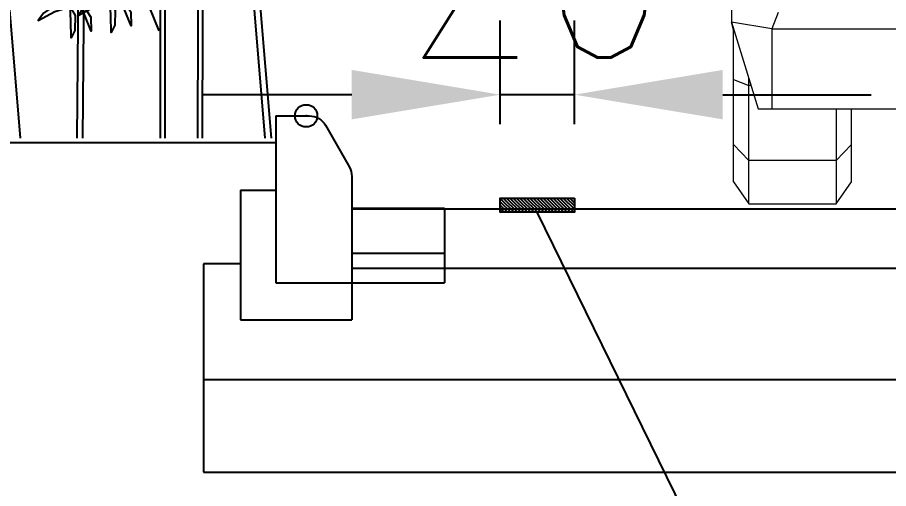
# Model space of a CAD drawing. Extents: x -941089 to 947074, y -2579987 to 8.
# Drawn here: x 2185.06 to 2196.8, y -215.1 to -208.75 of the extents above; entities that cross this region are included whole.
import ezdxf

# ---------------------------------------------------------------- set-up
doc = ezdxf.new("R2010")
doc.units = 0
doc.header["$LTSCALE"] = 5
doc.header["$PDMODE"] = 32
doc.header["$PDSIZE"] = 0.3
doc.layers.get('0').update_dxf_attribs({"linetype": 'CONTINUOUS'})
doc.layers.get('Defpoints').update_dxf_attribs({"linetype": 'CONTINUOUS'})
for name, color, linetype in [('PP-COM', 7, 'CONTINUOUS'), ('尺寸', 2, 'CONTINUOUS'), ('尺寸标注', 7, 'CONTINUOUS'), ('绿化', 3, 'CONTINUOUS')]:
    doc.layers.add(name, color=color, linetype=linetype)
doc.layers.add('标注', color=4, linetype='CONTINUOUS', lineweight=15)
doc.layers.add('车人', color=7, linetype='CONTINUOUS', lineweight=9)
doc.styles.get("Standard").update_dxf_attribs({"font": 'simplex1.shx', "width": 0.7, "bigfont": 'hztxt.shx'})
doc.dimstyles.new('比例1：200', dxfattribs={"dimtxt": 3, "dimasz": 2, "dimexe": 1, "dimexo": 1, "dimgap": 0.5, "dimtad": 1, "dimlfac": 20, "dimzin": 13, "dimdsep": 46, "dimtxsty": 'Standard', "dimcen": -0.09, "dimclrd": 256, "dimclre": 256, "dimclrt": 4, "dimaunit": 1, "dimadec": 0, "dimazin": 0, "dimtfac": 0.0005, "dimtix": 1, "dimtmove": 2, "dimatfit": 3, "dimfxl": 0, "dimtolj": 1, "dimtzin": 13, "dimarcsym": 0})

# ---------------------------------------------------------------- blocks, each defined once
blk = doc.blocks.new('car')
at = {"layer": '车人', "color": 143}
for p, q in [((-1.4355, 1.2172), (-1.4355, 0.6119)), ((-1.2785, 0.6446), (-1.3005, 0.5893)), ((-1.3005, 0.5893), (-1.4355, 0.6119)), ((-1.4355, 0.6119), (-1.4283, 0.5869)), ((-1.4289, 0.5869), (-1.4355, 0.6119)), ((-1.4355, 0.6119), (-1.3457, 0.3199)), ((-1.4289, 0.0743), (-1.4289, 0.5905)), ((-1.3005, 0.5893), (-1.3005, 0.3199)), ((-1.3005, 0.5893), (1.3005, 0.5893)), ((-1.4289, 0.4186), (-1.3778, 0.3984)), ((-1.3778, 0), (-1.3778, 0.424)), ((-1.3695, 0.3984), (-1.3778, 0.3984)), ((-1.3457, 0.3199), (1.3451, 0.3199)), ((-1.0828, 0.3199), (-1.0828, 0)), ((-1.0317, 0.0743), (-1.0317, 0.3199)), ((-1.4289, 0.2004), (-1.3778, 0.1457)), ((-1.0317, 0.2004), (-1.0828, 0.1457)), ((-1.0828, 0.1457), (-1.3778, 0.1457)), ((-1.4289, 0.0743), (-1.3778, 0)), ((-1.0828, 0), (-1.0317, 0.0743)), ((-1.3778, 0), (-1.0828, 0))]:
    blk.add_line(p, q, dxfattribs=at)
blk = doc.blocks.new('cs2')
for p, q in [((4730.588, 1071.789), (4730.136, 1071.789)), ((4730.588, 1071.789), (4730.588, 1069.539)), ((4729.919, 1071.662), (4729.598, 1071.096)), ((4729.565, 1070.973), (4729.565, 1069.039)), ((4730.588, 1069.539), (4729.565, 1069.539))]:
    blk.add_line(p, q)
for centre, start, end in [((4730.136, 1071.539), 90, 150.42), ((4729.815, 1070.973), 150.42, 180)]:
    blk.add_arc(centre, 0.25, start, end)
blk.add_point((4730.18, 1071.789))
blk = doc.blocks.new('tree104')
at = {"color": 0}
for points in [[(-3636, 19725), (-1992, 0)], [(2928, 17412), (2928, 0)], [(3094, 17412), (3094, 0)], [(5156, 17328), (6601, 0)], [(5375, 17346), (6821, 0)], [(4279, 16367), (4232, 0)], [(4445, 16367), (4398, 0)], [(141, 15880), (0, 0)], [(341, 15878), (200, 0)], [(2893, 3770), (1380, 7504)], [(-235, 4607), (-509, 4854), (-921, 4936), (-1442, 4854), (-688, 4758), (-235, 4607), (-592, 4621), (-811, 4635), (-1167, 4388), (-1359, 4128), (-770, 4443), (-235, 4607), (-194, 4703), (190, 4717), (492, 4251), (505, 3758), (258, 4361), (121, 4525), (-235, 4607), (-57, 4306), (-71, 3785), (-194, 3525), (-208, 4114), (-235, 4607)], [(1169, 4789), (895, 5036), (484, 5118), (-37, 5036), (717, 4940), (1169, 4789), (813, 4803), (593, 4816), (237, 4570), (45, 4309), (634, 4625), (1169, 4789), (1210, 4885), (1594, 4899), (1896, 4433), (1909, 3939), (1663, 4542), (1526, 4707), (1169, 4789), (1347, 4488), (1334, 3967), (1210, 3706), (1197, 4296), (1169, 4789)]]:
    blk.add_lwpolyline(points, dxfattribs=at)
blk = doc.blocks.new('*D108')
at = {"layer": 'Defpoints', "color": 0}
for p in [(2191.57, -209.787), (2191.57, -211.183), (2192.57, -211.183)]:
    blk.add_point(p, dxfattribs=at)
at = {"layer": '标注', "lineweight": -2}
for p, q in [((2191.57, -210.183), (2191.57, -208.787)), ((2192.57, -210.183), (2192.57, -208.787)), ((2189.57, -209.787), (2187.57, -209.787)), ((2192.57, -209.787), (2191.57, -209.787)), ((2194.57, -209.787), (2196.57, -209.787))]:
    blk.add_line(p, q, dxfattribs=at)
at = {"layer": '标注'}
for points in [[(2189.57, -209.453), (2189.57, -210.12), (2191.57, -209.787)], [(2194.57, -209.453), (2194.57, -210.12), (2192.57, -209.787)]]:
    blk.add_solid(points, dxfattribs=at)
at = {"layer": '标注', "color": 4, "insert": (2192.07, -207.787), "char_height": 3, "attachment_point": 5}
blk.add_mtext('\\A1;20', dxfattribs=at)

msp = doc.modelspace()

# ---------------------------------------------------------------- hatches: boundary and pattern name
at = {"layer": '尺寸标注'}
h = msp.add_hatch(dxfattribs=at)
h.set_pattern_fill('ANSI31', color=256, scale=0.01, style=0)
h.set_pattern_definition([(135, (4305.2458, -109.701927), (0.0224506403, 0.0224506403), [])])
h.paths.add_polyline_path([(2192.57019, -211.18251), (2192.57019, -211.37218), (2191.57019, -211.37218), (2191.57019, -211.18251)])

# ---------------------------------------------------------------- linework, layer by layer
for p, q in [((2188.07019, -211.07268), (2188.54741, -211.07268)), ((2188.07019, -211.07268), (2188.07019, -212.82268)), ((2189.57019, -211.32268), (2189.57019, -212.62268)), ((2190.82019, -211.32268), (2189.57019, -211.32268)), ((2189.57019, -211.32676), (2228.23896, -211.32676)), ((2190.82019, -211.32268), (2190.82019, -211.47268)), ((2190.82019, -211.32268), (2190.82019, -211.52268)), ((2190.82019, -211.32268), (2190.82019, -211.92268)), ((2190.82019, -211.52268), (2190.82019, -211.72268)), ((2190.82019, -211.72268), (2190.82019, -212.27268)), ((2189.57019, -211.92268), (2190.82019, -211.92268)), ((2190.82019, -211.82268), (2190.82019, -212.12268)), ((2190.82019, -211.92268), (2190.82019, -212.32268)), ((2188.07019, -212.06969), (2187.56905, -212.06969)), ((2187.56905, -212.06969), (2187.56905, -214.87676)), ((2189.57019, -212.12676), (2265.82019, -212.12676)), ((2190.82019, -212.12268), (2190.82019, -212.32268)), ((2189.57019, -212.32268), (2190.82019, -212.32268)), ((2188.07019, -212.82268), (2189.57019, -212.82268)), ((2187.56905, -213.62676), (2228.24052, -213.62676)), ((2189.57019, -213.62676), (2230.79838, -213.62676)), ((2187.56905, -214.87676), (2228.24052, -214.87676))]:
    msp.add_line(p, q)
at = {"linetype": 'Continuous'}
for p, q in [((2189.57019, -211.32268), (2189.57019, -211.32268)), ((2189.57019, -211.92268), (2189.57019, -211.92268)), ((2189.57019, -212.42268), (2189.57019, -212.42268))]:
    msp.add_line(p, q, dxfattribs=at)
at = {"layer": '尺寸', "linetype": 'Continuous'}
msp.add_line((2196.04811, -219.48891), (2192.07019, -211.37218), dxfattribs=at)
at = {"layer": '尺寸标注'}
msp.add_lwpolyline([(2192.57019, -211.18251), (2192.57019, -211.37218), (2191.57019, -211.37218), (2191.57019, -211.18251), (2192.57019, -211.18251)], dxfattribs=at)
at = {"layer": '绿化'}
msp.add_line((2170.59296, -210.42976), (2188.54741, -210.42976), dxfattribs=at)

# ---------------------------------------------------------------- block references
at = {"color": 74, "xscale": 0.0003840000003947353, "yscale": 0.0003839999999399879, "zscale": 0.0003840000000000001}
msp.add_blockref('tree104', (2185.86334, -210.37333), dxfattribs=at)
at = {"xscale": 3.999999999999545, "yscale": 3.999999999999773, "zscale": 4}
msp.add_blockref('car', (2200.43114, -211.25827), dxfattribs=at)
at = {"layer": 'PP-COM', "xscale": -1}
msp.add_blockref('cs2', (6919.13515, -1281.8617), dxfattribs=at)

# ---------------------------------------------------------------- dimensions: what is measured, and where the dimension line sits
at = {"layer": '标注'}
dim = msp.add_linear_dim(base=(2191.57019, -209.78667), p1=(2192.57019, -211.18251), p2=(2191.57019, -211.18251), angle=180, text='20', dimstyle='比例1：200', dxfattribs=at)
dim.commit()
dim.dimension.update_dxf_attribs({"geometry": '*D108', "text_midpoint": (2192.07019, -207.78667)})

doc.saveas('drawing.dxf')
